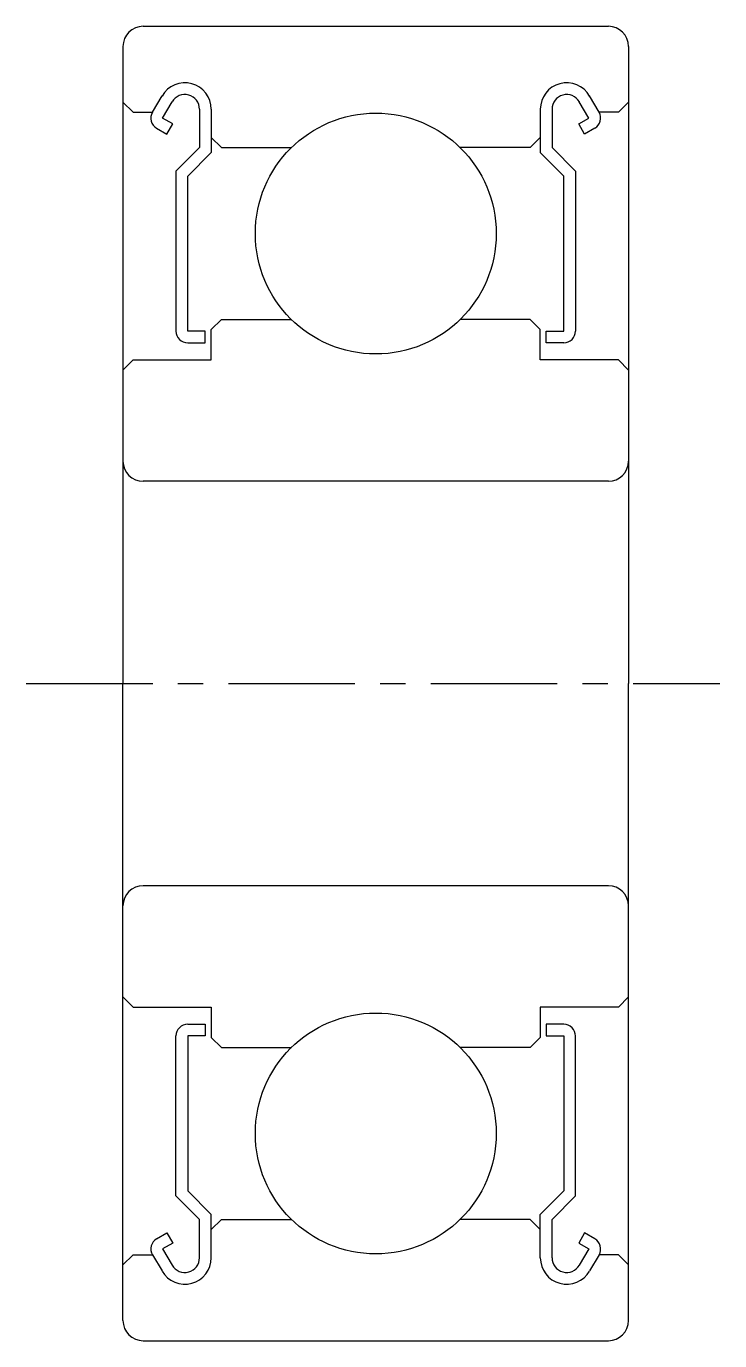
# Model space of a CAD drawing. Extents: x 72.5 to 110.8, y 77.3 to 107.2.
# Drawn here: x 103.96 to 110.81, y 94.17 to 107.17 of the extents above; entities outside this region: 2.
import ezdxf

# ---------------------------------------------------------------- set-up
doc = ezdxf.new("R2010")
doc.units = 0
doc.linetypes.add('CENTER', pattern=[2, 1.25, -0.25, 0.25, -0.25])
doc.layers.get('0').update_dxf_attribs({"linetype": 'CONTINUOUS'})
doc.layers.add('CENTER', color=1, linetype='CENTER')

msp = doc.modelspace()

# ---------------------------------------------------------------- linework, layer by layer
for p, q in [((105.112, 107.171), (109.712, 107.171)), ((104.912, 106.971), (104.912, 100.671)), ((109.912, 106.971), (109.912, 100.671)), ((105.203, 106.321), (105.298, 106.482)), ((109.621, 106.321), (109.526, 106.482)), ((104.912, 106.421), (105.012, 106.321)), ((105.303, 106.263), (105.398, 106.423)), ((105.668, 106.351), (105.668, 105.971)), ((105.785, 106.351), (105.785, 105.923)), ((109.039, 106.351), (109.039, 105.923)), ((109.155, 106.351), (109.155, 105.971)), ((109.52, 106.263), (109.425, 106.423)), ((109.912, 106.421), (109.812, 106.321)), ((105.012, 106.321), (105.203, 106.321)), ((105.404, 106.205), (105.303, 106.263)), ((109.419, 106.205), (109.52, 106.263)), ((109.812, 106.321), (109.621, 106.321)), ((105.245, 106.162), (105.346, 106.104)), ((105.346, 106.104), (105.404, 106.205)), ((109.477, 106.104), (109.419, 106.205)), ((109.578, 106.162), (109.477, 106.104)), ((105.668, 105.971), (105.435, 105.738)), ((105.785, 106.071), (105.885, 105.971)), ((105.885, 105.971), (106.578, 105.971)), ((108.939, 105.971), (108.245, 105.971)), ((109.039, 106.071), (108.939, 105.971)), ((109.155, 105.971), (109.388, 105.738)), ((105.785, 105.923), (105.552, 105.69)), ((109.039, 105.923), (109.271, 105.69)), ((105.435, 105.738), (105.435, 104.157)), ((105.552, 104.157), (105.552, 105.69)), ((109.271, 104.157), (109.271, 105.69)), ((109.388, 105.738), (109.388, 104.157)), ((109.912, 105.396), (109.912, 105.396)), ((105.785, 104.171), (105.885, 104.271)), ((105.885, 104.271), (106.578, 104.271)), ((108.939, 104.271), (108.245, 104.271)), ((109.039, 104.171), (108.939, 104.271)), ((105.726, 104.157), (105.552, 104.157)), ((105.726, 104.041), (105.726, 104.157)), ((105.785, 103.871), (105.785, 104.171)), ((109.039, 103.871), (109.039, 104.171)), ((109.097, 104.041), (109.097, 104.157)), ((109.097, 104.157), (109.271, 104.157)), ((105.552, 104.041), (105.726, 104.041)), ((109.271, 104.041), (109.097, 104.041)), ((104.912, 103.771), (105.012, 103.871)), ((105.012, 103.871), (105.785, 103.871)), ((109.812, 103.871), (109.039, 103.871)), ((109.912, 103.771), (109.812, 103.871)), ((109.912, 103.821), (109.912, 103.821)), ((109.712, 102.671), (105.112, 102.671)), ((104.912, 94.371), (104.912, 100.671)), ((109.912, 94.371), (109.912, 100.671)), ((109.712, 98.671), (105.112, 98.671)), ((104.912, 97.571), (105.012, 97.471)), ((109.912, 97.571), (109.812, 97.471)), ((105.012, 97.471), (105.785, 97.471)), ((105.785, 97.471), (105.785, 97.171)), ((109.812, 97.471), (109.039, 97.471)), ((109.039, 97.471), (109.039, 97.171)), ((105.552, 97.301), (105.726, 97.301)), ((105.726, 97.301), (105.726, 97.185)), ((109.271, 97.301), (109.097, 97.301)), ((109.097, 97.301), (109.097, 97.185)), ((105.435, 95.604), (105.435, 97.185)), ((105.552, 97.185), (105.552, 95.652)), ((105.726, 97.185), (105.552, 97.185)), ((105.785, 97.171), (105.885, 97.071)), ((109.039, 97.171), (108.939, 97.071)), ((109.097, 97.185), (109.271, 97.185)), ((109.271, 97.185), (109.271, 95.652)), ((109.388, 95.604), (109.388, 97.185)), ((105.885, 97.071), (106.578, 97.071)), ((108.939, 97.071), (108.245, 97.071)), ((105.668, 95.371), (105.435, 95.604)), ((105.785, 95.419), (105.552, 95.652)), ((109.039, 95.419), (109.271, 95.652)), ((109.155, 95.371), (109.388, 95.604)), ((105.668, 94.991), (105.668, 95.371)), ((105.785, 94.991), (105.785, 95.419)), ((105.785, 95.271), (105.885, 95.371)), ((105.885, 95.371), (106.578, 95.371)), ((108.939, 95.371), (108.245, 95.371)), ((109.039, 95.271), (108.939, 95.371)), ((109.039, 94.991), (109.039, 95.419)), ((109.155, 94.991), (109.155, 95.371)), ((105.245, 95.18), (105.346, 95.238)), ((105.346, 95.238), (105.404, 95.137)), ((109.477, 95.238), (109.419, 95.137)), ((109.578, 95.18), (109.477, 95.238)), ((105.404, 95.137), (105.303, 95.079)), ((105.303, 95.079), (105.398, 94.919)), ((109.419, 95.137), (109.52, 95.079)), ((109.52, 95.079), (109.425, 94.919)), ((104.912, 94.921), (105.012, 95.021)), ((105.012, 95.021), (105.203, 95.021)), ((105.203, 95.021), (105.298, 94.861)), ((109.621, 95.021), (109.526, 94.861)), ((109.812, 95.021), (109.621, 95.021)), ((109.912, 94.921), (109.812, 95.021)), ((105.112, 94.171), (109.712, 94.171))]:
    msp.add_line(p, q)
for centre in [(107.412, 105.121), (107.412, 96.221)]:
    msp.add_circle(centre, 1.191)
for centre, radius, start, end in [((105.112, 106.971), 0.2, 90, 180), ((109.712, 106.971), 0.2, 0, 90), ((105.524, 106.351), 0.261, 0, 150.0001), ((109.3, 106.351), 0.261, 30, 180.0001), ((105.524, 106.351), 0.145, 0, 149.9998), ((109.3, 106.351), 0.145, 30, 180.0001), ((105.303, 106.263), 0.116, 150.0007, 240.0004), ((109.52, 106.263), 0.116, 299.9992, 29.9995), ((105.552, 104.157), 0.116, 180.0001, 270), ((109.271, 104.157), 0.116, 269.9995, 0), ((105.112, 102.871), 0.2, 180, 270), ((109.712, 102.871), 0.2, 270, 0), ((105.112, 98.471), 0.2, 90, 180), ((109.712, 98.471), 0.2, 0, 90), ((105.552, 97.185), 0.116, 90, 179.9999), ((109.271, 97.185), 0.116, 0, 90.0005), ((105.303, 95.079), 0.116, 119.9984, 210.0066), ((109.52, 95.079), 0.116, 330.0005, 60.0008), ((105.524, 94.991), 0.261, 209.9999, 0), ((105.524, 94.991), 0.145, 210.0002, 0), ((109.3, 94.991), 0.261, 179.9999, 330), ((109.3, 94.991), 0.145, 179.9999, 330), ((105.112, 94.371), 0.2, 180, 270), ((109.712, 94.371), 0.2, 270, 0)]:
    msp.add_arc(centre, radius, start, end)
at = {"layer": 'CENTER', "color": 1, "linetype": 'CENTER'}
msp.add_line((103.956, 100.671), (110.813, 100.671), dxfattribs=at)

# ---------------------------------------------------------------- texts
for p in [(72.437, 81.022), (72.437, 77.272)]:
    msp.add_text('B624ZZ', height=1).set_placement(p)

doc.saveas('drawing.dxf')
